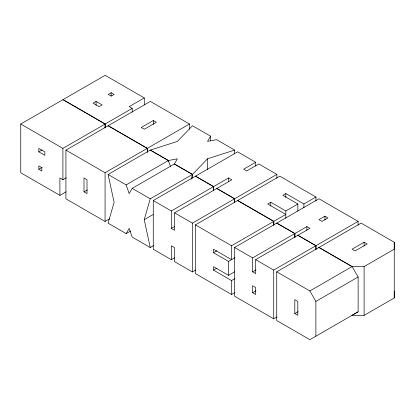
<?xml version="1.0" encoding="UTF-8"?>
<svg xmlns="http://www.w3.org/2000/svg" width="415" height="415" viewBox="0 0 415 415"><rect width="100%" height="100%" fill="white"/><g stroke="black" fill="none" stroke-linecap="round" stroke-linejoin="round"><path stroke-width="0.62" d="M144.29 104.985L144.29 97.924L105.14 75.323L20.75 124.033L20.75 172.759L59.9 195.366L66.016 191.834M38.818 169.273L38.818 165.86L41.832 167.598L41.832 171.011L38.818 169.273L42.154 167.349M38.818 151.869L38.818 148.388L44.841 151.869L44.841 155.345L38.818 151.869L42.154 149.945M59.9 195.366L59.9 177.962L62.914 179.7L66.25 177.776M62.914 179.7L62.914 148.378L20.75 124.033M189.463 129.143L189.463 124.007L150.313 101.4L65.923 150.116L65.923 198.842L105.073 221.444L109.519 218.876M83.991 191.87L83.991 177.952L87.005 179.69L87.005 193.613L83.991 191.87L87.326 189.946M105.073 221.444L105.073 172.718L65.923 150.116M105.156 127.825L105.156 123.986L62.992 99.647L105.104 124.028L105.104 127.877M147.32 152.175L147.32 148.331L108.17 125.724M255.718 166.109L255.718 162.26L237.65 151.823L153.26 200.538L153.26 249.265L171.328 259.697L174.663 257.772M171.328 259.697L171.328 245.773L174.341 247.516L174.341 261.507L192.41 271.939L195.745 270.015M171.328 210.97L228.592 177.921L231.845 179.799L174.58 212.848L174.58 230.252L171.328 228.375L171.328 210.97L153.26 200.538M192.41 271.939L192.41 223.14L174.58 212.848M315.95 200.881L315.95 197.032L279.809 176.168L195.424 224.878L195.424 273.61L231.56 294.474L234.895 292.544M234.895 278.626L231.56 280.55L213.492 270.118L213.492 266.638L228.546 275.332L234.662 271.799M228.546 275.332L228.546 261.409L213.492 252.714L213.492 249.233L231.56 259.666L231.56 245.747L195.424 224.878M213.575 190.449L213.575 186.579L195.501 176.147M231.56 294.474L231.56 280.55M358.109 225.226L358.109 221.371L318.959 198.769L234.574 247.485L234.574 296.211L273.724 318.813L277.059 316.889M234.651 202.603L234.651 198.754L216.827 188.457M252.642 292.72L252.642 285.759L255.65 287.496L255.65 294.458L252.642 292.72L255.977 290.796M252.642 257.917L306.887 226.606L309.901 228.343L255.65 259.655L255.65 273.578L252.642 271.841L252.642 257.917L234.574 247.485M273.724 318.813L273.724 270.087L255.65 259.655M273.807 225.153L273.807 221.356L237.665 200.492M352.05 315.379L364.105 315.379L394.245 297.975L394.25 242.241L361.123 223.114L276.732 271.825L276.732 320.551L309.86 339.678L358.129 311.805L358.129 277.002L352.107 266.56L318.979 247.439M294.8 313.584L294.8 299.661L297.814 301.399L297.814 315.322L294.8 313.584L298.136 311.655M294.883 237.323L294.883 233.526L276.815 223.094M315.882 336.197L315.882 301.389L309.86 290.951L276.732 271.825M315.965 249.545L315.965 245.696L297.897 235.264M394.25 242.241L394.245 249.197L364.105 266.596L352.05 266.601L318.922 247.475M394.245 297.975L394.25 291.019M153.581 245.602L150.246 247.527L144.223 219.685L150.246 198.801L192.493 174.409L174.425 163.977L132.178 188.369L129.169 193.592L126.155 184.888L108.087 174.456L150.329 150.069L168.397 160.501L170.607 166.882M191.076 179.327L192.493 174.409M108.087 174.456L114.109 202.297L108.087 223.187L126.155 233.619L129.169 228.395L132.178 237.095L150.246 247.527M192.441 178.3L192.441 174.45L174.367 164.018L177.387 158.8L168.345 160.538L150.277 150.106L177.397 141.401L192.477 125.745L210.545 136.177L207.526 141.396L216.568 139.653L234.636 150.085L234.636 153.939M192.441 174.45L207.516 158.789L234.636 150.085M96.083 101.416L93.069 103.159L99.092 106.634L102.106 104.891L96.083 101.416L96.083 105.265M111.153 92.716L108.201 94.418L111.21 96.161L114.161 94.454L111.153 92.716L111.153 95.922M144.29 97.924L129.221 106.624L132.229 108.367L132.229 112.216M62.914 148.378L132.229 108.367M153.311 120.537L141.256 127.498L144.264 129.236L156.325 122.275L153.311 120.537L153.311 124.386M105.073 172.718L189.463 124.007M126.155 184.888L168.397 160.501M144.223 219.685L153.119 214.55M126.155 233.619L130.601 231.051M255.718 162.26L243.662 169.216L246.671 170.959L258.789 163.961L276.857 174.393L276.857 178.243M171.328 228.375L174.663 226.45M192.41 223.14L276.857 174.393M297.866 211.053L297.866 203.993L285.811 210.955L270.751 202.261L267.737 204.004L285.805 214.436L231.56 245.747M315.95 197.032L303.894 203.993L285.821 193.561L282.807 195.299L297.866 203.993M213.492 252.714L216.827 250.79M213.492 270.118L216.827 268.194M228.546 261.409L234.895 257.741M324.976 216.163L318.943 219.644L321.957 221.382L327.985 217.901L324.976 216.163L324.976 220.012M252.642 271.841L255.977 269.911M273.724 270.087L358.109 221.371M364.121 242.246L352.065 249.208L355.074 250.945L367.135 243.984L364.121 242.246L364.121 246.095M309.86 290.951L352.107 266.56M315.882 301.389L358.129 277.002M352.107 315.291L358.129 311.805M108.113 125.766L147.263 148.368L147.263 152.222M195.449 176.188L213.518 186.62L213.518 190.469M216.77 188.498L234.6 198.79L234.6 202.645M237.613 200.528L273.75 221.392L273.75 225.246M276.764 223.135L294.832 233.567L294.832 237.416M297.846 235.305L315.914 245.737L315.914 249.586M132.178 188.369L150.246 198.801M364.105 266.596L364.105 315.379M306.887 226.606L306.887 230.455M303.894 203.993L303.894 207.842M285.821 193.561L285.821 197.41M285.811 210.955L285.805 218.285M270.751 202.261L270.751 206.11M228.592 177.921L228.592 181.77M210.545 136.177L210.545 140.669M207.516 158.789L207.516 169.704M168.345 160.538L168.345 161.824"/></g></svg>
